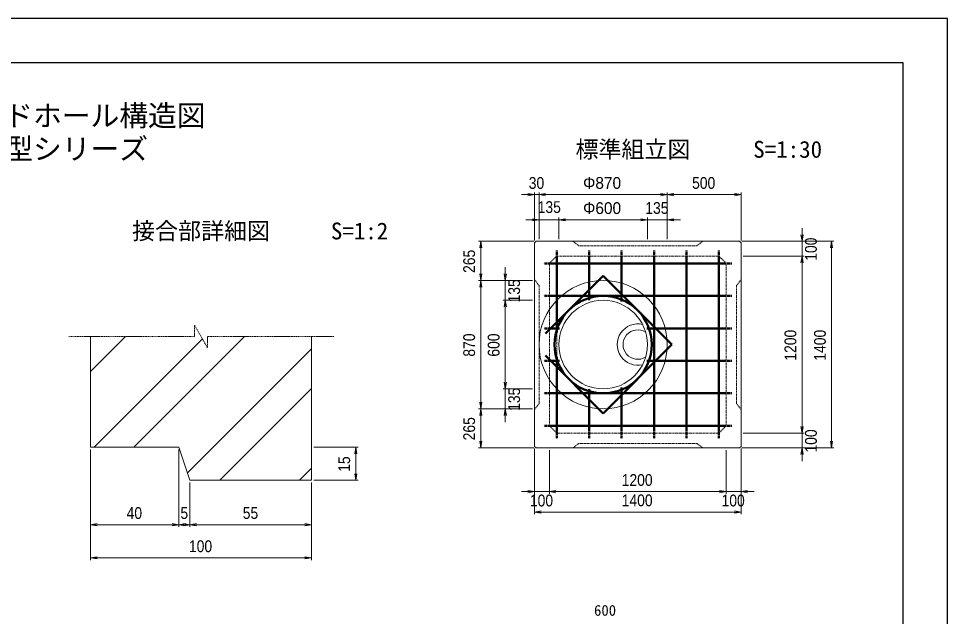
# Model space of a CAD drawing. Units: millimetres, scale not verified. Extents: x -210 to 210, y -148 to 148.
# Drawn here: x 0 to 210, y 13.4 to 148.5 of the extents above; entities that cross this region are included whole.
import ezdxf
from ezdxf.enums import TextEntityAlignment as Align

# ---------------------------------------------------------------- set-up
doc = ezdxf.new("R2010")
doc.units = ezdxf.units.MM
doc.linetypes.add('USER1', pattern=[12.95, 6.35, -3.175, 0.25, -3.175])
doc.linetypes.add('USER2', pattern=[4.7625, 3.175, -1.5875])
doc.layers.add('0-0', color=7, linetype='Continuous')
for name, color, linetype, lineweight in [('0-1_0', 5, 'Continuous', 25), ('0-2_dims', 2, 'Continuous', 13), ('0-3_pen1実線', 4, 'Continuous', 13), ('0-5_pen3実線', 7, 'Continuous', 18), ('0-6_pen4実線', 6, 'Continuous', 25), ('0-7_pen1一点', 4, 'USER1', 13), ('0-8_pen2破線', 3, 'USER2', 13), ('0-9_鉄筋１', 7, 'Continuous', 50), ('0-A_鉄筋２', 7, 'USER2', 50)]:
    doc.layers.add(name, color=color, linetype=linetype, lineweight=lineweight)
doc.styles.add('ＭＳ ゴシック', font='')
doc.styles.add('ＭＳ Ｐゴシック', font='')
doc.styles.get('ＭＳ ゴシック').set_extended_font_data('MS Gothic')
doc.styles.get('ＭＳ Ｐゴシック').set_extended_font_data('MS PGothic')

# ---------------------------------------------------------------- blocks, each defined once
blk = doc.blocks.new('部分図 1')
at = {"layer": '0-1_0'}
blk.add_lwpolyline([(0, 0), (12600, 0), (12600, 8910), (0, 8910)], close=True, dxfattribs=at)
at = {"layer": '0-2_dims'}
for p, q in [((9800, 7716.66), (9710, 7716.66)), ((9800, 7405), (9800, 7731.66)), ((9830, 7716.66), (9800, 7716.66)), ((9830, 7415), (9830, 7731.66)), ((9830, 7415), (9830, 7731.66)), ((10700, 7716.66), (9830, 7716.66)), ((9830, 7716.66), (9920, 7716.66)), ((10700, 7415), (10700, 7731.66)), ((10700, 7415), (10700, 7731.66)), ((10700, 7716.66), (11200, 7716.66)), ((11200, 7405), (11200, 7731.66)), ((9830, 7415), (9830, 7561.04)), ((9965, 7415), (9965, 7561.04)), ((9965, 7415), (9965, 7561.04)), ((10565, 7415), (10565, 7561.04)), ((10565, 7415), (10565, 7561.04)), ((10700, 7415), (10700, 7561.04)), ((9830, 7546.04), (9740, 7546.04)), ((9965, 7546.04), (9830, 7546.04)), ((9965, 7546.04), (10565, 7546.04)), ((9965, 7546.04), (10055, 7546.04)), ((10565, 7546.04), (10475, 7546.04)), ((10565, 7546.04), (10700, 7546.04)), ((10700, 7546.04), (10790, 7546.04)), ((11614, 7400), (11614, 7490)), ((9795, 7400), (9420, 7400)), ((9435, 7135), (9435, 7400)), ((11205, 7400), (11629, 7400)), ((11205, 7400), (11829, 7400)), ((11614, 7300), (11614, 7400)), ((11814, 6000), (11814, 7400)), ((11215, 7300), (11629, 7300)), ((11215, 7300), (11629, 7300)), ((11614, 7300), (11614, 7210)), ((11614, 7300), (11614, 6100)), ((9601, 7135), (9601, 7225)), ((9785, 7135), (9420, 7135)), ((9785, 7135), (9420, 7135)), ((9435, 6265), (9435, 7135)), ((9785, 7135), (9586, 7135)), ((9601, 7000), (9601, 7135)), ((9785, 7000), (9586, 7000)), ((9785, 7000), (9586, 7000)), ((9601, 7000), (9601, 6910)), ((9601, 7000), (9601, 6400)), ((9601, 6400), (9601, 6490)), ((9785, 6400), (9586, 6400)), ((9785, 6400), (9586, 6400)), ((9601, 6400), (9601, 6265)), ((9785, 6265), (9420, 6265)), ((9785, 6265), (9420, 6265)), ((9435, 6265), (9435, 6000)), ((9785, 6265), (9586, 6265)), ((9601, 6265), (9601, 6175)), ((11614, 6100), (11614, 6190)), ((11215, 6100), (11629, 6100)), ((11215, 6100), (11629, 6100)), ((11614, 6100), (11614, 6000)), ((6787.5, 5989.69), (6787.5, 5464.03)), ((6787.5, 5989.69), (6787.5, 5239.03)), ((7387.5, 5989.69), (7387.5, 5464.03)), ((7387.5, 5989.69), (7387.5, 5464.03)), ((8302.5, 6004.69), (8602.59, 6004.69)), ((8587.59, 6004.69), (8587.59, 5779.69)), ((9795, 6000), (9420, 6000)), ((9800, 5995), (9800, 5688)), ((9800, 5995), (9800, 5550)), ((9900, 5985), (9900, 5688)), ((9900, 5985), (9900, 5688)), ((11100, 5985), (11100, 5688)), ((11100, 5985), (11100, 5688)), ((11200, 5995), (11200, 5688)), ((11200, 5995), (11200, 5550)), ((11205, 6000), (11629, 6000)), ((11205, 6000), (11829, 6000)), ((11614, 6000), (11614, 5910)), ((7462.5, 5764.69), (7462.5, 5464.03)), ((7462.5, 5764.69), (7462.5, 5464.03)), ((8287.5, 5764.69), (8287.5, 5464.03)), ((8287.5, 5764.69), (8287.5, 5239.03)), ((8302.5, 5779.69), (8602.59, 5779.69)), ((9800, 5703), (9710, 5703)), ((9900, 5703), (9800, 5703)), ((9900, 5703), (9990, 5703)), ((9900, 5703), (11100, 5703)), ((11100, 5703), (11010, 5703)), ((11100, 5703), (11200, 5703)), ((11200, 5703), (11290, 5703)), ((9800, 5565), (11200, 5565)), ((7387.5, 5479.03), (6787.5, 5479.03)), ((7462.5, 5479.03), (7387.5, 5479.03)), ((7462.5, 5479.03), (8287.5, 5479.03)), ((8287.5, 5254.03), (6787.5, 5254.03))]:
    blk.add_line(p, q, dxfattribs=at)
for points in [[(9755, 7709.16), (9800, 7716.66), (9755, 7724.16)], [(9875, 7724.16), (9830, 7716.66), (9875, 7709.16)], [(9875, 7724.16), (9830, 7716.66), (9875, 7709.16)], [(10655, 7709.16), (10700, 7716.66), (10655, 7724.16)], [(10745, 7724.16), (10700, 7716.66), (10745, 7709.16)], [(11155, 7709.16), (11200, 7716.66), (11155, 7724.16)], [(9785, 7538.54), (9830, 7546.04), (9785, 7553.54)], [(10010, 7553.54), (9965, 7546.04), (10010, 7538.54)], [(10010, 7553.54), (9965, 7546.04), (10010, 7538.54)], [(10520, 7538.54), (10565, 7546.04), (10520, 7553.54)], [(10520, 7538.54), (10565, 7546.04), (10520, 7553.54)], [(10745, 7553.54), (10700, 7546.04), (10745, 7538.54)], [(11606.5, 7445), (11614, 7400), (11621.5, 7445)], [(9442.5, 7355), (9435, 7400), (9427.5, 7355)], [(11821.5, 7355), (11814, 7400), (11806.5, 7355)], [(11621.5, 7255), (11614, 7300), (11606.5, 7255)], [(11621.5, 7255), (11614, 7300), (11606.5, 7255)], [(9427.5, 7180), (9435, 7135), (9442.5, 7180)], [(9442.5, 7090), (9435, 7135), (9427.5, 7090)], [(9593.5, 7180), (9601, 7135), (9608.5, 7180)], [(9608.5, 6955), (9601, 7000), (9593.5, 6955)], [(9608.5, 6955), (9601, 7000), (9593.5, 6955)], [(9593.5, 6445), (9601, 6400), (9608.5, 6445)], [(9593.5, 6445), (9601, 6400), (9608.5, 6445)], [(9427.5, 6310), (9435, 6265), (9442.5, 6310)], [(9442.5, 6220), (9435, 6265), (9427.5, 6220)], [(9608.5, 6220), (9601, 6265), (9593.5, 6220)], [(11606.5, 6145), (11614, 6100), (11621.5, 6145)], [(11606.5, 6145), (11614, 6100), (11621.5, 6145)], [(8595.09, 5959.69), (8587.59, 6004.69), (8580.09, 5959.69)], [(9427.5, 6045), (9435, 6000), (9442.5, 6045)], [(11621.5, 5955), (11614, 6000), (11606.5, 5955)], [(11806.5, 6045), (11814, 6000), (11821.5, 6045)], [(8580.09, 5824.69), (8587.59, 5779.69), (8595.09, 5824.69)], [(9755, 5695.5), (9800, 5703), (9755, 5710.5)], [(9945, 5710.5), (9900, 5703), (9945, 5695.5)], [(9945, 5710.5), (9900, 5703), (9945, 5695.5)], [(11055, 5695.5), (11100, 5703), (11055, 5710.5)], [(11055, 5695.5), (11100, 5703), (11055, 5710.5)], [(11245, 5710.5), (11200, 5703), (11245, 5695.5)], [(9845, 5572.5), (9800, 5565), (9845, 5557.5)], [(11155, 5557.5), (11200, 5565), (11155, 5572.5)], [(6832.5, 5486.53), (6787.5, 5479.03), (6832.5, 5471.53)], [(7342.5, 5471.53), (7387.5, 5479.03), (7342.5, 5486.53)], [(7432.5, 5486.53), (7387.5, 5479.03), (7432.5, 5471.53)], [(7417.5, 5471.53), (7462.5, 5479.03), (7417.5, 5486.53)], [(7507.5, 5486.53), (7462.5, 5479.03), (7507.5, 5471.53)], [(8242.5, 5471.53), (8287.5, 5479.03), (8242.5, 5486.53)], [(6832.5, 5261.53), (6787.5, 5254.03), (6832.5, 5246.53)], [(8242.5, 5246.53), (8287.5, 5254.03), (8242.5, 5261.53)]]:
    blk.add_lwpolyline(points, dxfattribs=at)
at = {"layer": '0-3_pen1実線'}
for p, q in [((6787.5, 6518.09), (7024.1, 6754.69)), ((7082.33, 6004.69), (7832.33, 6754.69)), ((6812.92, 6004.69), (7546.8, 6738.58)), ((7445.91, 5829.46), (8287.5, 6671.05)), ((7665.55, 5779.69), (8287.5, 6401.65)), ((8204.36, 5779.69), (8287.5, 5862.83))]:
    blk.add_line(p, q, dxfattribs=at)
at = {"layer": '0-5_pen3実線'}
for p, q in [((9810, 7400), (9800, 7390)), ((9800, 7390), (9800, 6010)), ((11190, 7400), (9810, 7400)), ((11190, 7400), (11200, 7390)), ((11200, 6010), (11200, 7390)), ((6787.5, 6754.69), (6787.5, 6004.69)), ((8287.5, 6754.69), (8287.5, 5779.69)), ((7387.5, 6004.69), (6787.5, 6004.69)), ((7462.5, 5779.69), (7387.5, 6004.69)), ((9800, 6010), (9810, 6000)), ((9810, 6000), (11190, 6000)), ((11200, 6010), (11190, 6000)), ((7462.5, 5779.69), (8287.5, 5779.69))]:
    blk.add_line(p, q, dxfattribs=at)
for radius in [435, 300]:
    blk.add_circle((10265, 6700), radius, dxfattribs=at)
for radius, start, end in [(140, 76.66624, 283.33376), (100, 58.18841, 301.81159)]:
    blk.add_arc((10500, 6700), radius, start, end, dxfattribs=at)
at = {"layer": '0-6_pen4実線'}
blk.add_lwpolyline([(300, 300), (12300, 300), (12300, 8610), (300, 8610)], close=True, dxfattribs=at)
at = {"layer": '0-7_pen1一点'}
for p, q in [((7494.2, 6754.69), (7494.2, 6829.69)), ((7580.8, 6679.69), (7494.2, 6829.69)), ((7494.2, 6754.69), (6637.5, 6754.69)), ((8437.5, 6754.69), (7580.8, 6754.69)), ((7580.8, 6754.69), (7580.8, 6679.69))]:
    blk.add_line(p, q, dxfattribs=at)
at = {"layer": '0-8_pen2破線'}
for p, q in [((10100, 7370), (10060, 7400)), ((10900, 7370), (10940, 7400)), ((10100, 7370), (10900, 7370)), ((9900, 7250), (9950, 7300)), ((9900, 7250), (9900, 6150)), ((9900, 7250), (11100, 7250)), ((11050, 7300), (9950, 7300)), ((9950, 7300), (9950, 6100)), ((11050, 7300), (11100, 7250)), ((11050, 7300), (11050, 6100)), ((11100, 6150), (11100, 7250)), ((11170, 7100), (11200, 7140)), ((11170, 6300), (11170, 7100)), ((9830, 6300), (9800, 6260)), ((11170, 6300), (11200, 6260)), ((9950, 6100), (9900, 6150)), ((9900, 6150), (11100, 6150)), ((11100, 6150), (11050, 6100)), ((9950, 6100), (11050, 6100)), ((10100, 6030), (10060, 6000)), ((10100, 6030), (10900, 6030)), ((10900, 6030), (10940, 6000))]:
    blk.add_line(p, q, dxfattribs=at)
blk.add_lwpolyline([(9830, 6300), (9830, 7100), (9800, 7140)], dxfattribs=at)
at = {"layer": '0-9_鉄筋１'}
for p, q in [((9913, 7250), (11087, 7250)), ((9950, 7287), (9950, 6782)), ((10170, 7287), (10170, 7002)), ((10390, 7287), (10390, 6992)), ((10610, 7287), (10610, 6113)), ((10830, 7287), (10830, 6113)), ((11050, 7287), (11050, 6113)), ((9873, 6774.67), (10265.04, 7166.71)), ((10265.04, 7166.71), (10731.71, 6700.04)), ((9913, 7030), (11087, 7030)), ((9913, 6810), (9968, 6810)), ((10562, 6810), (11087, 6810)), ((10265.21, 6233.54), (10731.71, 6700.04)), ((9873, 6625.75), (10265.21, 6233.54)), ((9950, 6618), (9950, 6113)), ((9913, 6590), (9968, 6590)), ((10562, 6590), (11087, 6590)), ((9913, 6370), (11087, 6370)), ((10170, 6398), (10170, 6113)), ((10390, 6408), (10390, 6113)), ((9913, 6150), (11087, 6150))]:
    blk.add_line(p, q, dxfattribs=at)
blk.add_circle((10265, 6700), 330, dxfattribs=at)
at = {"layer": '0-A_鉄筋２'}
for p, q in [((9950, 7287), (9950, 7337)), ((10170, 7287), (10170, 7337)), ((10390, 7287), (10390, 7337)), ((10610, 7287), (10610, 7337)), ((10830, 7287), (10830, 7337)), ((11050, 7287), (11050, 7337)), ((9913, 7250), (9863, 7250)), ((11087, 7250), (11137, 7250)), ((9913, 7030), (9863, 7030)), ((11087, 7030), (11137, 7030)), ((9913, 6810), (9863, 6810)), ((11087, 6810), (11137, 6810)), ((9913, 6590), (9863, 6590)), ((11087, 6590), (11137, 6590)), ((9913, 6370), (9863, 6370)), ((11087, 6370), (11137, 6370)), ((9913, 6150), (9863, 6150)), ((9950, 6113), (9950, 6063)), ((10170, 6113), (10170, 6063)), ((10390, 6113), (10390, 6063)), ((10610, 6113), (10610, 6063)), ((10830, 6113), (10830, 6063)), ((11050, 6113), (11050, 6063)), ((11087, 6150), (11137, 6150))]:
    blk.add_line(p, q, dxfattribs=at)
at = {"layer": '0-2_dims', "color": 7, "style": 'ＭＳ Ｐゴシック', "width": 0.9}
for s, p in [('30', (9760.45, 7731.66)), ('500', (10868.18, 7731.66)), ('135', (9820.95, 7568.11)), ('135', (10550.95, 7562.11)), ('1200', (10390.91, 5718)), ('100', (9768.18, 5578.91)), ('1400', (10390.91, 5580)), ('100', (11068.18, 5578.91)), ('40', (7032.95, 5494.03)), ('5', (7397.73, 5494.03)), ('55', (7820.45, 5494.03)), ('100', (7455.68, 5269.03))]:
    blk.add_text(s, height=79.98, dxfattribs=at).set_placement(p, align=Align.BOTTOM_LEFT)
at = {"layer": '0-2_dims', "color": 7}
for s, height, style, p in [('Φ870', 79.98, 'ＭＳ Ｐゴシック', (10128.64, 7731.66)), ('Φ600', 79.98, 'ＭＳ Ｐゴシック', (10128.64, 7561.04)), ('600', 73.31, 'ＭＳ ゴシック', (10203, 4839.5))]:
    blk.add_text(s, height=height, dxfattribs=dict(at, style=style)).set_placement(p, align=Align.BOTTOM_LEFT)
at = {"layer": '0-2_dims', "color": 7, "style": 'ＭＳ Ｐゴシック', "width": 0.9}
for s, p in [('100', (11738.09, 7268.18)), ('265', (9420, 7185.68)), ('135', (9725.09, 6985.68)), ('870', (9420, 6618.18)), ('600', (9586, 6618.18)), ('1200', (11599, 6590.91)), ('1400', (11799, 6590.91)), ('135', (9725.09, 6250.68)), ('265', (9420, 6050.68)), ('100', (11738.09, 5968.18)), ('15', (8572.59, 5837.65))]:
    blk.add_text(s, height=79.98, rotation=90, dxfattribs=at).set_placement(p, align=Align.BOTTOM_LEFT)
at = {"layer": '0-5_pen3実線', "style": 'ＭＳ ゴシック'}
for s, height, p in [('\u3000標準組立図\u3000', 114.3, (9921.35, 7932.02)), ('S=1:30', 114.4, (11283, 7932.01)), ('\u3000接合部詳細図\u3000', 114.4, (6913.57, 7378.74)), ('S=1:2', 114.3, (8418.31, 7378.76))]:
    blk.add_text(s, height=height, dxfattribs=at).set_placement(p, align=Align.BOTTOM_LEFT)
at = {"layer": '0-6_pen4実線', "style": 'ＭＳ ゴシック'}
for s, p in [('\u3000ＫＯＥＩハンドホール構造図\u3000', (4837.55, 8137.5)), ('１２００型シリーズ', (5422.51, 7912.5))]:
    blk.add_text(s, height=143, dxfattribs=at).set_placement(p, align=Align.BOTTOM_LEFT)

msp = doc.modelspace()

# ---------------------------------------------------------------- block references
at = {"layer": '0-0', "xscale": 0.03333333, "yscale": 0.03333333}
msp.add_blockref('部分図 1', (-210, -148.5), dxfattribs=at)

doc.saveas('drawing.dxf')
